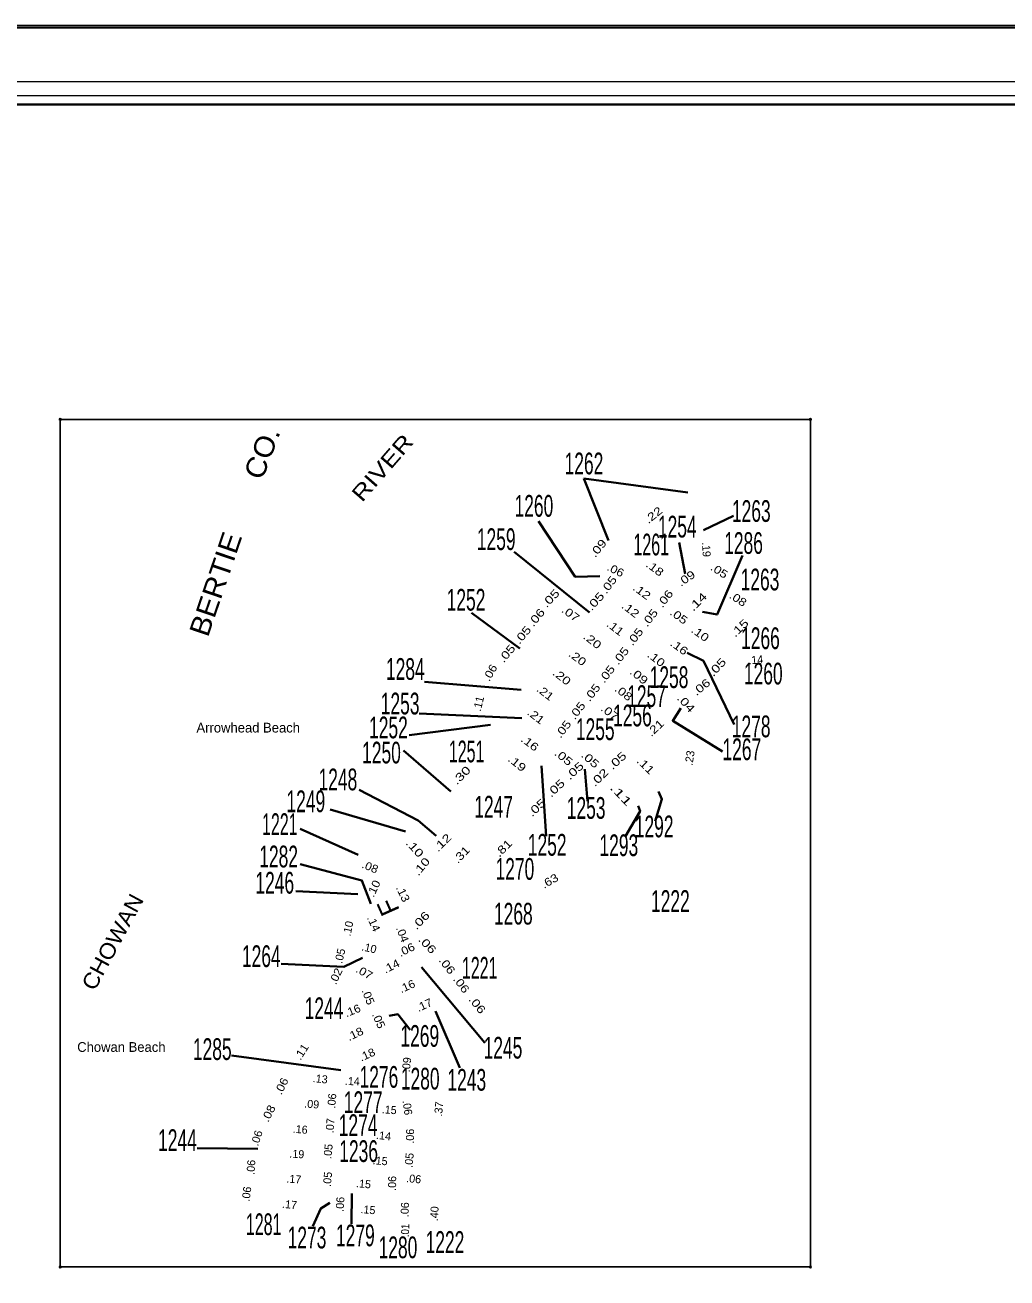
# Model space of a CAD drawing. Extents: x 801532 to 898163, y 241141 to 297538.
# Drawn here: x 869932 to 884047, y 279539 to 297538 of the extents above; entities that cross this region are included whole.
import ezdxf
from ezdxf.enums import TextEntityAlignment as Align

# ---------------------------------------------------------------- set-up
doc = ezdxf.new("R2010")
doc.units = 0
doc.header["$LTSCALE"] = 50
doc.header["$PDMODE"] = 32
doc.header["$PDSIZE"] = 25
for name, color, linetype, lineweight in [('1', 7, 'Continuous', 25), ('20', 7, 'Continuous', 40), ('23', 7, 'Continuous', 25), ('38', 7, 'Continuous', 40), ('40', 7, 'Continuous', 13), ('52', 7, 'Continuous', 40), ('56', 7, 'Continuous', 40), ('63', 7, 'Continuous', 25)]:
    doc.layers.add(name, color=color, linetype=linetype, lineweight=lineweight)
doc.layers.add('57', color=7, linetype='Continuous')

msp = doc.modelspace()

# ---------------------------------------------------------------- linework, layer by layer
at = {"layer": '1', "lineweight": 13}
msp.add_lwpolyline([(898162.71, 241140.73), (801532.07, 241140.73), (801532.07, 297537.77), (898162.71, 297537.77)], close=True, dxfattribs=at)
at = {"layer": '1'}
for p in [(870438.28, 291872.66), (881222.18, 291872.66), (870438.28, 279696.48), (881222.18, 279696.48)]:
    msp.add_point(p, dxfattribs=at)
at = {"layer": '20'}
for points in [[(801567.38, 297503.31), (898128.02, 297503.31), (898128.02, 241176.27), (801567.38, 241176.27)], [(804755.23, 296394.34), (897202.51, 296394.34), (897202.51, 242267.98), (804755.23, 242267.98)]]:
    msp.add_lwpolyline(points, close=True, dxfattribs=at)
at = {"layer": '20', "lineweight": 13}
msp.add_lwpolyline([(804446.04, 296719.81), (804446.04, 241958.7), (804624.59, 242137.37), (804624.59, 296524.98), (897333.12, 296524.98), (897333.12, 242137.37), (804624.59, 242137.37), (804446.04, 241958.7), (897511.7, 241958.7), (897511.7, 296719.81)], close=True, dxfattribs=at)
at = {"layer": '38'}
for p, q in [((877965.86, 291023.87), (878321.52, 290132.18)), ((877965.86, 291023.87), (879460.77, 290823.81)), ((880114.9, 290489.48), (879685.09, 290280.93)), ((876962.98, 289968.12), (878047.29, 289097.6)), ((879334.92, 290102.26), (879421.89, 289654.01)), ((876347.65, 289093.84), (877043.15, 288580.4)), ((875673.56, 288104.26), (877063.67, 287985.86)), ((875595.41, 287648.08), (877071.65, 287582.02)), ((875452.14, 287335.26), (876621.08, 287485.2)), ((875373.99, 287113.68), (876051.27, 286527.16)), ((877425.09, 285887.39), (877354.38, 286893.4)), ((878018.19, 286389.75), (877979.25, 286849.67)), ((874319.01, 286266.48), (875400.04, 285953.66)), ((873889.2, 285992.76), (874722.77, 285614.78)), ((873824.08, 285093.42), (874714.46, 285054.29)), ((876541.6, 282918.21), (875630.2, 284002.82)), ((876183.82, 282555.08), (875833.05, 283370.42)), ((872899.34, 282734.28), (874470.39, 282523.71)), ((872404.41, 281404.82), (873276.78, 281393.15)), ((874625.07, 280314.96), (874627.88, 280751.7))]:
    msp.add_line(p, q, dxfattribs=at)
for points in [[(877314.64, 290411.27), (877841.27, 289612.41), (878194.48, 289618.83)], [(880245.14, 289915.98), (879880.46, 289068.78), (879672.07, 289107.88)], [(880127.92, 287491.67), (879685.09, 288404.04), (879450.65, 288521.35)], [(879958.61, 287100.65), (879242.26, 287543.8), (879359.48, 287726.28)], [(874735.79, 286553.22), (875582.38, 286110.07), (875842.87, 285888.49)], [(878990.41, 286102.7), (879087.93, 286416.36), (879039.17, 286527.89)], [(878565.51, 285886.62), (878774.48, 286242.11), (878746.61, 286318.78)], [(873889.2, 285484.44), (874774.87, 285249.83), (874903.03, 284912.82)], [(873615.69, 284050.71), (874513.72, 284008.64), (874783.51, 284135.69)], [(875468.83, 283100.78), (875289.98, 283327.17), (875164.27, 283303.59)], [(874068.3, 280280.5), (874182.16, 280537.07), (874315.72, 280615.67)]]:
    msp.add_lwpolyline(points, dxfattribs=at)
at = {"layer": '63'}
msp.add_lwpolyline([(870438.28, 279696.48), (881222.18, 279696.48), (881222.18, 291872.66), (870438.28, 291872.66)], close=True, dxfattribs=at)

# ---------------------------------------------------------------- texts
at = {"layer": '23'}
for s, width, p in [('1262', 0.6, (877966.41, 291083.44)), ('1260', 0.6, (877247, 290474.76)), ('1263', 0.6, (880372, 290400.42)), ('1254', 0.6, (879308.16, 290175.85)), ('1259', 0.6, (876705.14, 289995.69)), ('1261', 0.55, (878933.61, 289919.28)), ('1286', 0.6, (880260.82, 289940.62)), ('1263', 0.6, (880497.13, 289416.28)), ('1252', 0.6, (876271.18, 289125.57)), ('1266', 0.6, (880503.65, 288572.6)), ('1284', 0.6, (875398.54, 288130.85)), ('1260', 0.6, (880544.27, 288064.45)), ('1258', 0.6, (879189.37, 288013.05)), ('1257', 0.6, (878866.59, 287741.39)), ('1253', 0.6, (875323.78, 287634.44)), ('1256', 0.6, (878663.42, 287462.54)), ('1252', 0.6, (875156.02, 287291.21)), ('1255', 0.6, (878128.74, 287265.83)), ('1278', 0.6, (880370.21, 287305.85)), ('1267', 0.6, (880236.26, 286976.93)), ('1250', 0.6, (875056.05, 286929.63)), ('1251', 0.55, (876280.14, 286946.37)), ('1248', 0.6, (874429.41, 286544.28)), ('1249', 0.6, (873968.79, 286229.92)), ('1247', 0.6, (876667.94, 286152.61)), ('1253', 0.6, (877997.72, 286134.07)), ('1221', 0.55, (873594.53, 285901.56)), ('1292', 0.6, (878975.56, 285868.53)), ('1252', 0.6, (877437.93, 285605.19)), ('1293', 0.6, (878467.99, 285598.18)), ('1282', 0.6, (873577.39, 285436.94)), ('1270', 0.6, (876973.86, 285258.31)), ('1246', 0.6, (873521.51, 285060.14)), ('1222', 0.6, (879208.6, 284797.28)), ('1268', 0.6, (876951.23, 284615.56)), ('1264', 0.6, (873328.15, 284004.98)), ('1221', 0.55, (876467.57, 283838.33)), ('1244', 0.6, (874229.3, 283256.44)), ('1269', 0.6, (875606.65, 282858.94)), ('1285', 0.6, (872623.36, 282670.25)), ('1245', 0.6, (876802.37, 282690.16)), ('1276', 0.6, (875019.1, 282270.56)), ('1280', 0.6, (875612.78, 282245.58)), ('1243', 0.6, (876282.21, 282228.94)), ('1277', 0.6, (874792.69, 281906.97)), ('1274', 0.6, (874719.9, 281577.81)), ('1244', 0.6, (872122.83, 281362.49)), ('1236', 0.6, (874727.27, 281204.59)), ('1281', 0.55, (873362.62, 280153.76)), ('1273', 0.6, (873984.84, 279962.13)), ('1279', 0.6, (874680.49, 279993.72)), ('1280', 0.6, (875292.94, 279822.21)), ('1222', 0.6, (875968.41, 279898.75))]:
    msp.add_text(s, height=312, dxfattribs=dict(at, width=width)).set_placement(p, align=Align.CENTER)
at = {"layer": '40'}
for s, rotation, width, p in [('.22', 39.086, 1.3, (878999.92, 290453.71)), ('.09', 51.014, 1.3, (878215.4, 289985.89)), ('.18', 323.006, 1.25, (878951.63, 289688.35)), ('.05', 52.998, 1.25, (878368.06, 289462.5)), ('.06', 333.614, 1.15, (878396.29, 289656.71)), ('.09', 34.513, 1.25, (879470.06, 289541.76)), ('.05', 326.917, 1.2, (879880.48, 289648.95)), ('.05', 46.143, 1.35, (877528.26, 289262.64)), ('.12', 323.006, 1.25, (878764.57, 289351.79)), ('.05', 47.884, 1.35, (878173.75, 289220.84)), ('.06', 52.208, 1.25, (879176.56, 289262.25)), ('.14', 45, 1.4, (879640.85, 289211.96)), ('.08', 327.123, 1.2, (880150.95, 289244.82)), ('.06', 50.394, 1.3, (877326.45, 288990.64)), ('.07', 323.814, 1.25, (877741.69, 289034.09)), ('.12', 322.44, 1.25, (878601.18, 289093.92)), ('.05', 52.208, 1.25, (878957.48, 288987.25)), ('.05', 323.598, 1.25, (879297.52, 288998.27)), ('.05', 50.393, 1.3, (877129.11, 288739.55)), ('.11', 322.198, 1.2, (878381.23, 288832.72)), ('.15', 44.054, 1.35, (880242.6, 288834.02)), ('.20', 321.729, 1.3, (878052.84, 288649.5)), ('.05', 52.208, 1.25, (878746.93, 288716.57)), ('.10', 324.474, 1.25, (879603.6, 288747.44)), ('.05', 49.894, 1.3, (876901.46, 288472.8)), ('.05', 52.208, 1.25, (878541.21, 288441.15)), ('.16', 324.003, 1.25, (879301.35, 288555.38)), ('.06', 60.235, 1.15, (876666.41, 288205.16)), ('.20', 322.962, 1.25, (877838.71, 288401.46)), ('.10', 322.128, 1.25, (878970.63, 288389.02)), ('.05', 46.978, 1.35, (879923.48, 288274.08)), ('.20', 321.916, 1.3, (877612.85, 288127.78)), ('.05', 52.208, 1.25, (878339.95, 288179.73)), ('.09', 321.029, 1.3, (878721.66, 288141.02)), ('.21', 322.407, 1.2, (877374.62, 287900.33)), ('.05', 52.208, 1.25, (878130.63, 287914.55)), ('.08', 322.249, 1.25, (878501.15, 287899.44)), ('.06', 39.428, 1.3, (879690.02, 287982.11)), ('.05', 52.208, 1.25, (877915.46, 287654.1)), ('.04', 312.622, 1.35, (879392.8, 287753.86)), ('.21', 322.522, 1.2, (877240.69, 287562.73)), ('.07', 321.829, 1.25, (878301.81, 287617.84)), ('.05', 52.208, 1.25, (877711.84, 287388.78)), ('.21', 43.062, 1.25, (879031.31, 287397.66)), ('.16', 322.762, 1.25, (877153.95, 287176.76)), ('.05', 321.058, 1.3, (877638.11, 286973.7)), ('.05', 42.299, 1.35, (878483.74, 286927.48)), ('.19', 321.006, 1.3, (876969.49, 286887.58)), ('.05', 42.28, 1.35, (877869.51, 286782.2)), ('.05', 318.908, 1.3, (878019.52, 286943.66)), ('.11', 315.728, 1.3, (878812.79, 286858.66)), ('.30', 44.952, 1.4, (876244.84, 286719.13)), ('.02', 44.174, 1.35, (878226.49, 286687.35)), ('.05', 43.066, 1.35, (877599.05, 286533.16)), ('.11', 313.304, 1.75, (878458.52, 286438.08)), ('.05', 42.861, 1.35, (877325.93, 286252.41)), ('.12', 44.536, 1.35, (875970.43, 285752.05)), ('.10', 312.085, 1.35, (875492.37, 285673.96)), ('.31', 46.5, 1.25, (876245.8, 285580.67)), ('.81', 44.584, 1.3, (876847.79, 285671.96)), ('.08', 337.757, 1.1, (874871.08, 285391.08)), ('.10', 50.29, 1.3, (875674.18, 285412.09)), ('.63', 30.507, 1.2, (877503.21, 285191.91)), ('.10', 64.776, 1.15, (874995, 285108.6)), ('.13', 295.602, 1.15, (875312.67, 285035.1)), ('.06', 45.734, 1.35, (875659.75, 284634.31)), ('.14', 294.286, 1.1, (874892.9, 284606.57)), ('.04', 290.981, 1.1, (875304.27, 284456.6)), ('.06', 313.587, 1.35, (875673.6, 284287.31)), ('.06', 26.14, 1.15, (875439.62, 284203.21)), ('.14', 27.232, 1.15, (875222.85, 283966.28)), ('.06', 307.558, 1.25, (875953.45, 283992.99)), ('.02', 64.782, 1.1, (874450.51, 283849.07)), ('.07', 330.58, 1.15, (874781.87, 283878.79)), ('.16', 24.385, 1.1, (875447.27, 283676.34)), ('.06', 306.967, 1.25, (876158.05, 283722.61)), ('.05', 292.061, 1.1, (874811.35, 283558.15)), ('.17', 24.721, 1.1, (875693.76, 283407.29)), ('.06', 308.746, 1.3, (876387.79, 283428.44)), ('.16', 22.122, 1.1, (874660.91, 283326.36)), ('.05', 294.081, 1.1, (874963.76, 283215.64)), ('.18', 25.808, 1.15, (874699.99, 282992.32)), ('.11', 57.664, 1.1, (873953.85, 282756.65)), ('.18', 24.553, 1.1, (874873.16, 282694.64)), ('.06', 63.828, 1.15, (873669.91, 282268.78)), ('.08', 63.146, 1.15, (873482.59, 281876.05)), ('.06', 71.923, 1.05, (873316.31, 281530.32)), ('.01', 87.854, 0.9, (875453.16, 280218.96))]:
    msp.add_text(s, height=115, rotation=rotation, dxfattribs=dict(at, width=width)).set_placement(p, align=Align.CENTER)
for s, rotation, p in [('.19', 273.615, (879669.22, 289999.89)), ('.14', 4.687, (880441.03, 288361.16)), ('.11', 76.333, (876507.42, 287775.54)), ('.23', 81.175, (879542.82, 287000.04)), ('.10', 78.277, (874631.8, 284546.96)), ('.05', 76.861, (874514.45, 284151.7)), ('.10', 347.534, (874866.33, 284223.02)), ('.09', 83.658, (875474.01, 282596.11)), ('.13', 353.899, (874169.68, 282342.01)), ('.14', 358.542, (874635.15, 282307.65)), ('.09', 355.283, (874048.77, 281979.38)), ('.06', 85.075, (874399.47, 282077.44)), ('.06', 277.69, (875373.59, 281977.52)), ('.37', 84.673, (875935.84, 281959.55)), ('.15', 355.476, (875163.63, 281897.63)), ('.16', 355.172, (873883.14, 281616.61)), ('.07', 85.491, (874374.25, 281721.45)), ('.14', 354.065, (875080.61, 281525.22)), ('.06', 89.255, (875523.51, 281573.91)), ('.19', 356.211, (873835.22, 281262.47)), ('.05', 83.979, (874345.77, 281350.66)), ('.05', 84.547, (875510.47, 281223.34)), ('.06', 86.139, (873236.57, 281124.63)), ('.15', 355.458, (875032.63, 281164.16)), ('.17', 355.193, (873792.11, 280902.25)), ('.05', 84.829, (874337.15, 280951.01)), ('.06', 89.137, (875266.51, 280895.92)), ('.06', 354.404, (875514.04, 280906.02)), ('.06', 82.714, (873172.75, 280737.61)), ('.15', 354.499, (874793.05, 280834.09)), ('.17', 354.16, (873729.32, 280536.3)), ('.06', 86.289, (874517.96, 280592.96)), ('.06', 87.546, (875448.42, 280516.84)), ('.15', 354.795, (874857.45, 280461.73)), ('.40', 86.466, (875872.32, 280457.18))]:
    msp.add_text(s, height=115, rotation=rotation, dxfattribs=at).set_placement(p, align=Align.CENTER)
at = {"layer": '52', "width": 1.1}
for s, rotation, p in [('CO. ', 69.331, (873495.88, 291396.09)), ('BERTIE', 71.199, (872808.58, 289460.1))]:
    msp.add_text(s, height=290, rotation=rotation, dxfattribs=at).set_placement(p, align=Align.CENTER)
at = {"layer": '56'}
msp.add_text('F', height=275, rotation=113.97, dxfattribs=at).set_placement((875277.16, 284924.24), align=Align.CENTER)
at = {"layer": '57'}
for s, rotation, width, p in [('RIVER', 49, 1.25, (875154.31, 291104.55)), ('CHOWAN', 61.681, 1.1, (871289.32, 284312.16))]:
    msp.add_text(s, height=225, rotation=rotation, dxfattribs=dict(at, width=width)).set_placement(p, align=Align.CENTER)
for s, p in [('Arrowhead Beach', (873140.3, 287374.36)), ('Chowan Beach', (871316.87, 282786.41))]:
    msp.add_text(s, height=140, dxfattribs=at).set_placement(p, align=Align.CENTER)

doc.saveas('drawing.dxf')
